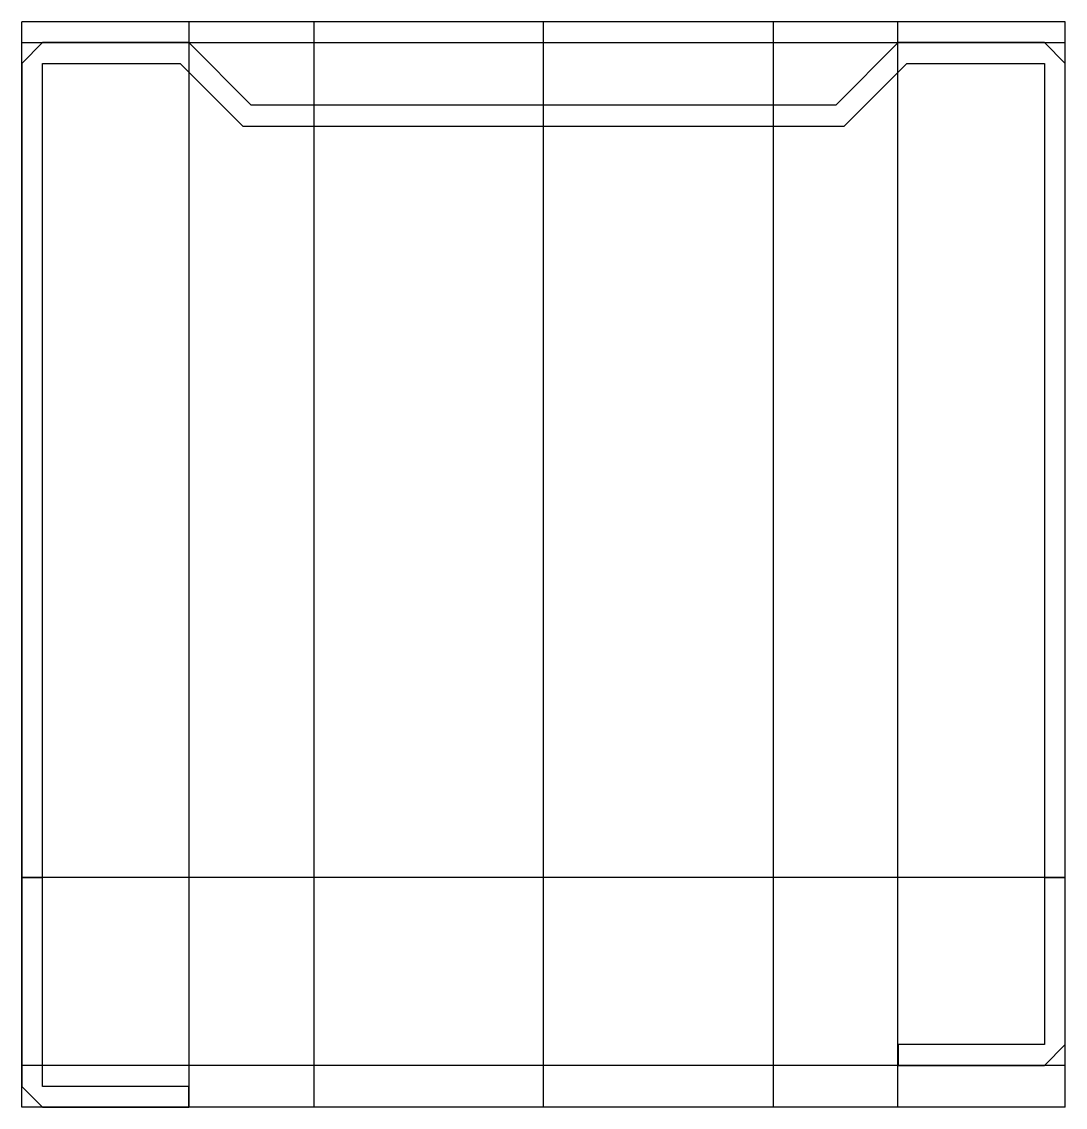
# Model space of a CAD drawing. Extents: x -25 to 25, y -51 to 1.
import ezdxf

# ---------------------------------------------------------------- set-up
doc = ezdxf.new("R2010")
doc.units = 0
doc.layers.get('0').update_dxf_attribs({"linetype": 'CONTINUOUS'})

msp = doc.modelspace()

# ---------------------------------------------------------------- linework, layer by layer
at = {"linetype": 'CONTINUOUS'}
for p, q in [((25, 1), (-25, 1)), ((-25, -51), (-25, 1)), ((-17, 1), (-17, -51)), ((-11, 1), (-11, -51)), ((-11, 1), (-11, -51)), ((0, -51), (0, 1)), ((11, 1), (11, -51)), ((11, 1), (11, -51)), ((16.98, -51), (16.98, 1)), ((25, -51), (25, 1)), ((-25, 0), (25, 0)), ((-24, 0), (-25, -1)), ((-24, 0), (-25, -1)), ((-17, 0), (-24, 0)), ((-17, 0), (-24, 0)), ((-14, -3), (-17, 0)), ((-14, -3), (-17, 0)), ((17, 0), (14, -3)), ((17, 0), (14, -3)), ((24, 0), (17, 0)), ((24, 0), (17, 0)), ((25, -1), (24, 0)), ((25, -1), (24, 0)), ((-25, -1), (-25, -40)), ((-25, -1), (-25, -50)), ((-24, -40), (-24, -1)), ((-24, -1), (-17.41, -1)), ((-24, -50), (-24, -1)), ((-24, -1), (-17.41, -1)), ((-17.41, -1), (-14.41, -4)), ((-17.41, -1), (-14.41, -4)), ((14.41, -4), (17.41, -1)), ((14.41, -4), (17.41, -1)), ((17.41, -1), (24, -1)), ((17.41, -1), (24, -1)), ((24, -1), (24, -40)), ((24, -1), (24, -48)), ((25, -40), (25, -1)), ((25, -48), (25, -1)), ((14, -3), (-14, -3)), ((14, -3), (-14, -3)), ((-14.41, -4), (14.41, -4)), ((-14.41, -4), (14.41, -4)), ((25, -40), (-25, -40)), ((-25, -40), (-24, -40)), ((24, -40), (25, -40)), ((24, -48), (17, -48)), ((17, -48), (17, -49)), ((24, -49), (25, -48)), ((25, -49), (-25, -49)), ((17, -49), (24, -49)), ((-25, -50), (-24, -51)), ((-17, -50), (-24, -50)), ((-17, -51), (-17, -50)), ((25, -51), (-25, -51)), ((-24, -51), (-17, -51))]:
    msp.add_line(p, q, dxfattribs=at)

doc.saveas('drawing.dxf')
